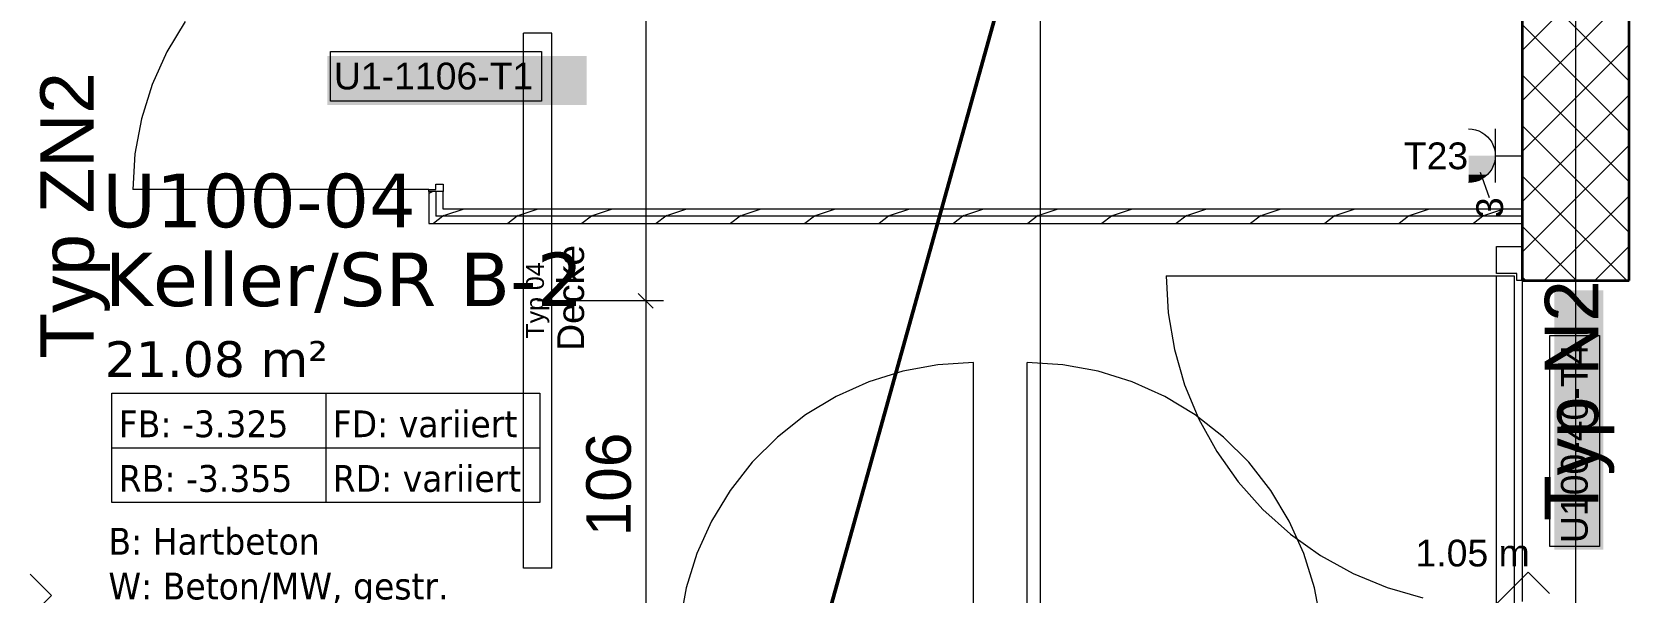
# Model space of a CAD drawing. Extents: x -1132 to 613, y -179 to 712.
# Drawn here: x -523 to -433.4, y 445.4 to 476.8 of the extents above; entities that cross this region are included whole.
import ezdxf
from ezdxf.lldxf.tags import DXFTag

# ---------------------------------------------------------------- set-up
doc = ezdxf.new("R2010")
doc.units = 0
doc.layers.get('0').update_dxf_attribs({"lineweight": 13})
for name, color, linetype, lineweight in [('A-AREA-____-IDEN', 7, 'Continuous', 5), ('A-DOOR-____-IDEN', 7, 'Continuous', 5), ('A-DOOR-____-OTLN', 7, 'Continuous', 9), ('A-DOOR-FRAM-MCUT', 7, 'Continuous', 9), ('A-DOOR-OPNG-OTLN', 7, 'Continuous', 9), ('A-WALL-____-MCUT', 7, 'Continuous', 35), ('A-WALL-____-PATT', 7, 'Continuous', 35), ('A-WALL-FNSH-MCUT', 7, 'Continuous', 35), ('S-GRID-____-OTLN', 7, 'Continuous', 5)]:
    doc.layers.add(name, color=color, linetype=linetype, lineweight=lineweight)
for name, color, linetype, lineweight, true_color in [('EL01_VVV_Mass', 7, 'Continuous', 13, 0xb2b200), ('EL01_WAN_Kraft', 1, 'Continuous', 13, 0xff0000), ('EL01_WAN_Leuchten', 7, 'Continuous', 13, 0x0080ff), ('EL01_WAN_Leuchtentyp', 7, 'Continuous', 13, 0x0099ff), ('EL01_WAN_Licht', 7, 'Continuous', 13, 0x0080ff), ('EL01_WAN_Notbeleuchtungentyp', 7, 'Continuous', 13, 0x009900), ('X_Geometrie', 3, 'Continuous', 50, 0x00ff00)]:
    doc.layers.add(name, color=color, linetype=linetype, lineweight=lineweight, true_color=true_color)
doc.styles.get("Standard").update_dxf_attribs({"font": 'arial.ttf'})
tags = doc.linetypes.add('_Rasterlinie_', pattern=[0.375, 0.2, -0.05, 0.075, -0.05]).pattern_tags.tags
tags[10:11] = [DXFTag(74, 4), DXFTag(75, 0), DXFTag(340, '0'), DXFTag(46, 1.0), DXFTag(50, 0.0), DXFTag(44, 0.0), DXFTag(45, 0.0)]
tags[8:9] = [DXFTag(74, 4), DXFTag(75, 0), DXFTag(340, '0'), DXFTag(46, 1.0), DXFTag(50, 0.0), DXFTag(44, 0.0), DXFTag(45, 0.0)]
tags[6:7] = [DXFTag(74, 4), DXFTag(75, 0), DXFTag(340, '0'), DXFTag(46, 1.0), DXFTag(50, 0.0), DXFTag(44, 0.0), DXFTag(45, 0.0)]
tags[4:5] = [DXFTag(74, 4), DXFTag(75, 0), DXFTag(340, '0'), DXFTag(46, 1.0), DXFTag(50, 0.0), DXFTag(44, 0.0), DXFTag(45, 0.0)]
tags = doc.linetypes.add('Strich Punkt fein', pattern=[0.2, 0.1, -0.05, 0, -0.05]).pattern_tags.tags
tags[10:11] = [DXFTag(74, 4), DXFTag(75, 0), DXFTag(340, '0'), DXFTag(46, 1.0), DXFTag(50, 0.0), DXFTag(44, 0.0), DXFTag(45, 0.0)]
tags[8:9] = [DXFTag(74, 4), DXFTag(75, 0), DXFTag(340, '0'), DXFTag(46, 1.0), DXFTag(50, 0.0), DXFTag(44, 0.0), DXFTag(45, 0.0)]
tags[6:7] = [DXFTag(74, 4), DXFTag(75, 0), DXFTag(340, '0'), DXFTag(46, 1.0), DXFTag(50, 0.0), DXFTag(44, 0.0), DXFTag(45, 0.0)]
tags[4:5] = [DXFTag(74, 4), DXFTag(75, 0), DXFTag(340, '0'), DXFTag(46, 1.0), DXFTag(50, 0.0), DXFTag(44, 0.0), DXFTag(45, 0.0)]

# ---------------------------------------------------------------- blocks, each defined once
blk = doc.blocks.new('Referenz-A0UNPDE96I', base_point=(-1115.886, -117.372))
at = {"layer": 'A-AREA-____-IDEN', "color": 0, "linetype": 'Continuous', "ltscale": 0.13}
for p, q in [((-518.494, 456.553), (-494.494, 456.553)), ((-518.494, 450.43), (-518.494, 456.553)), ((-506.494, 456.553), (-506.494, 450.43)), ((-494.494, 456.553), (-494.494, 450.43)), ((-518.494, 453.492), (-494.494, 453.492)), ((-494.494, 450.43), (-518.494, 450.43))]:
    blk.add_line(p, q, dxfattribs=at)
at = {"layer": 'A-DOOR-____-IDEN', "color": 0, "linetype": 'Continuous', "ltscale": 0.13}
for p, q in [((-506.236, 475.715), (-494.396, 475.715)), ((-506.236, 472.935), (-506.236, 475.715)), ((-494.396, 475.715), (-494.396, 472.935)), ((-494.396, 472.935), (-506.236, 472.935)), ((-437.851, 447.957), (-437.851, 459.797)), ((-437.851, 459.797), (-435.071, 459.797)), ((-435.071, 459.797), (-435.071, 447.957)), ((-435.071, 447.957), (-437.851, 447.957))]:
    blk.add_line(p, q, dxfattribs=at)
at = {"layer": 'A-DOOR-____-IDEN', "color": 7, "linetype": 'Continuous', "ltscale": 0.13, "true_color": 0xffffff}
for points in [[(-506.411, 472.712), (-491.872, 472.712), (-506.411, 475.471)], [(-491.872, 472.712), (-506.411, 475.471), (-491.872, 475.471)], [(-437.608, 447.782), (-434.849, 447.782), (-437.608, 462.321)], [(-434.849, 447.782), (-437.608, 462.321), (-434.849, 462.321)]]:
    blk.add_solid(points, dxfattribs=at)
at = {"layer": 'A-DOOR-____-OTLN', "color": 0, "linetype": 'Continuous', "ltscale": 0.13}
for p, q in [((-440.855, 463.138), (-439.855, 463.138)), ((-440.855, 444.618), (-440.855, 463.138)), ((-439.855, 463.138), (-439.855, 444.618))]:
    blk.add_line(p, q, dxfattribs=at)
at = {"layer": 'A-DOOR-____-OTLN', "color": 0, "linetype": 'Strich Punkt fein', "ltscale": 0.13}
blk.add_line((-439.415, 462.878), (-439.415, 444.878), dxfattribs=at)
at = {"layer": 'A-DOOR-FRAM-MCUT', "color": 0, "linetype": 'Continuous', "ltscale": 0.13}
for p, q in [((-500.715, 467.978), (-500.315, 467.978)), ((-500.715, 467.878), (-500.715, 467.978)), ((-499.915, 467.878), (-500.715, 467.878)), ((-500.315, 468.278), (-499.915, 468.278)), ((-500.315, 467.978), (-500.315, 468.278)), ((-499.915, 468.278), (-499.915, 467.878)), ((-440.855, 464.778), (-439.415, 464.778)), ((-440.855, 463.278), (-440.855, 464.778)), ((-439.415, 464.778), (-439.415, 462.878)), ((-439.715, 463.278), (-440.855, 463.278)), ((-439.715, 462.878), (-439.715, 463.278)), ((-439.415, 462.878), (-439.715, 462.878))]:
    blk.add_line(p, q, dxfattribs=at)
at = {"layer": 'A-DOOR-OPNG-OTLN', "color": 0, "linetype": 'Continuous', "ltscale": 0.13}
for p, q in [((-514.376, 477.408), (-515.413, 475.693)), ((-515.413, 475.693), (-516.236, 473.865)), ((-516.236, 473.865), (-516.832, 471.951)), ((-516.832, 471.951), (-517.194, 469.979)), ((-517.194, 469.979), (-517.315, 467.978)), ((-500.715, 467.978), (-517.315, 467.978)), ((-459.375, 463.138), (-459.258, 461.065)), ((-459.375, 463.138), (-440.855, 463.138)), ((-459.258, 461.065), (-458.91, 459.017)), ((-458.91, 459.017), (-458.335, 457.022)), ((-474.137, 457.796), (-476.051, 457.2)), ((-472.166, 458.157), (-474.137, 457.796)), ((-470.165, 458.278), (-472.166, 458.157)), ((-470.165, 441.678), (-470.165, 458.278)), ((-467.165, 441.678), (-467.165, 458.278)), ((-465.164, 458.157), (-467.165, 458.278)), ((-463.192, 457.796), (-465.164, 458.157)), ((-461.278, 457.2), (-463.192, 457.796)), ((-476.051, 457.2), (-477.879, 456.377)), ((-459.45, 456.377), (-461.278, 457.2)), ((-458.335, 457.022), (-457.541, 455.103)), ((-477.879, 456.377), (-479.595, 455.34)), ((-457.735, 455.34), (-459.45, 456.377)), ((-479.595, 455.34), (-481.172, 454.104)), ((-456.157, 454.104), (-457.735, 455.34)), ((-457.541, 455.103), (-456.536, 453.285)), ((-481.172, 454.104), (-482.59, 452.686)), ((-454.739, 452.686), (-456.157, 454.104)), ((-456.536, 453.285), (-455.334, 451.591)), ((-482.59, 452.686), (-483.826, 451.108)), ((-453.503, 451.108), (-454.739, 452.686)), ((-455.334, 451.591), (-453.95, 450.043)), ((-483.826, 451.108), (-484.863, 449.393)), ((-452.466, 449.393), (-453.503, 451.108)), ((-453.95, 450.043), (-452.402, 448.659)), ((-484.863, 449.393), (-485.686, 447.565)), ((-451.643, 447.565), (-452.466, 449.393)), ((-452.402, 448.659), (-450.708, 447.457)), ((-485.686, 447.565), (-486.282, 445.651)), ((-451.047, 445.651), (-451.643, 447.565)), ((-450.708, 447.457), (-448.89, 446.452)), ((-448.89, 446.452), (-446.971, 445.658)), ((-486.282, 445.651), (-486.644, 443.679)), ((-450.686, 443.679), (-451.047, 445.651)), ((-446.971, 445.658), (-444.976, 445.083))]:
    blk.add_line(p, q, dxfattribs=at)
at = {"layer": 'A-WALL-____-MCUT', "color": 0, "linetype": 'Continuous', "ltscale": 0.35}
for p, q in [((-439.415, 555.478), (-439.415, 462.878)), ((-433.415, 462.878), (-433.415, 537.478)), ((-439.415, 462.878), (-433.415, 462.878))]:
    blk.add_line(p, q, dxfattribs=at)
at = {"layer": 'A-WALL-____-MCUT', "color": 0, "linetype": 'Continuous', "lineweight": 9, "ltscale": 0.13}
for p in [(-500.315, 467.878), (-439.415, 466.478)]:
    blk.add_line(p, (-500.315, 466.478), dxfattribs=at)
at = {"layer": 'A-WALL-____-PATT', "color": 0, "linetype": 'Continuous', "lineweight": 9, "ltscale": 0.13}
for p, q in [((-439.415, 475.774), (-433.415, 481.774)), ((-433.415, 474.064), (-439.415, 480.064)), ((-439.415, 472.946), (-433.415, 478.946)), ((-433.415, 471.236), (-439.415, 477.236)), ((-439.415, 470.117), (-433.415, 476.117)), ((-433.415, 468.408), (-439.415, 474.408)), ((-439.415, 467.289), (-433.415, 473.289)), ((-433.415, 465.579), (-439.415, 471.579)), ((-439.415, 464.461), (-433.415, 470.461)), ((-433.542, 462.878), (-439.415, 468.751)), ((-500.486, 467.878), (-500.715, 467.764)), ((-438.169, 462.878), (-433.415, 467.632)), ((-498.76, 466.878), (-499.829, 466.522)), ((-494.595, 466.878), (-495.664, 466.522)), ((-490.43, 466.878), (-491.499, 466.522)), ((-486.265, 466.878), (-487.334, 466.522)), ((-482.101, 466.878), (-483.169, 466.522)), ((-477.936, 466.878), (-479.004, 466.522)), ((-473.771, 466.878), (-474.839, 466.522)), ((-469.607, 466.878), (-470.674, 466.523)), ((-465.442, 466.878), (-466.508, 466.523)), ((-461.277, 466.878), (-462.343, 466.523)), ((-457.112, 466.878), (-458.178, 466.523)), ((-452.948, 466.878), (-454.013, 466.523)), ((-448.783, 466.878), (-449.848, 466.523)), ((-444.618, 466.878), (-445.683, 466.523)), ((-440.454, 466.878), (-441.518, 466.523)), ((-499.923, 466.478), (-500.456, 466.078)), ((-499.869, 466.519), (-499.923, 466.478)), ((-495.758, 466.478), (-496.291, 466.078)), ((-495.703, 466.519), (-495.758, 466.478)), ((-491.593, 466.478), (-492.126, 466.078)), ((-491.538, 466.519), (-491.593, 466.478)), ((-487.428, 466.478), (-487.961, 466.078)), ((-487.373, 466.519), (-487.428, 466.478)), ((-483.263, 466.478), (-483.796, 466.078)), ((-483.208, 466.52), (-483.263, 466.478)), ((-479.098, 466.478), (-479.631, 466.078)), ((-479.042, 466.52), (-479.098, 466.478)), ((-474.933, 466.478), (-475.466, 466.078)), ((-474.877, 466.52), (-474.933, 466.478)), ((-470.768, 466.478), (-471.301, 466.078)), ((-470.712, 466.52), (-470.768, 466.478)), ((-466.603, 466.478), (-467.136, 466.078)), ((-466.546, 466.521), (-466.603, 466.478)), ((-462.438, 466.478), (-462.971, 466.078)), ((-462.381, 466.521), (-462.438, 466.478)), ((-458.273, 466.478), (-458.806, 466.078)), ((-458.216, 466.521), (-458.273, 466.478)), ((-454.108, 466.478), (-454.641, 466.078)), ((-454.05, 466.521), (-454.108, 466.478)), ((-449.943, 466.478), (-450.476, 466.078)), ((-449.885, 466.522), (-449.943, 466.478)), ((-445.778, 466.478), (-446.311, 466.078)), ((-445.72, 466.522), (-445.778, 466.478)), ((-441.613, 466.478), (-442.146, 466.078)), ((-441.554, 466.522), (-441.613, 466.478)), ((-436.371, 462.878), (-439.415, 465.922)), ((-435.34, 462.878), (-433.415, 464.804)), ((-439.199, 462.878), (-439.415, 463.094))]:
    blk.add_line(p, q, dxfattribs=at)
at = {"layer": 'A-WALL-FNSH-MCUT', "color": 0, "linetype": 'Continuous', "lineweight": 9, "ltscale": 0.13}
for p, q in [((-499.915, 467.878), (-500.715, 467.878)), ((-500.715, 467.878), (-500.715, 466.078)), ((-499.915, 466.878), (-499.915, 467.878)), ((-439.415, 466.878), (-499.915, 466.878)), ((-500.715, 466.078), (-439.415, 466.078))]:
    blk.add_line(p, q, dxfattribs=at)
at = {"layer": 'S-GRID-____-OTLN', "color": 0, "linetype": '_Rasterlinie_', "ltscale": 0.13}
for p, q in [((-436.415, 645.662), (-436.415, 244.87)), ((-466.415, -113.603), (-466.415, 631.478))]:
    blk.add_line(p, q, dxfattribs=at)
at = {"layer": 'X_Geometrie', "color": 0, "linetype": 'Continuous', "ltscale": 0.5}
blk.add_line((-518.18, 301.106), (-449.742, 546.604), dxfattribs=at)
at = {"layer": 'A-AREA-____-IDEN', "color": 0, "linetype": 'Continuous', "ltscale": 0.13, "attachment_point": 1}
for s, insert, char_height in [('{\\fVerdana;U100-04}', (-519.031, 468.868), 3), ('{\\fVerdana;Keller/SR B-2}', (-518.888, 464.445), 3), ('{\\fVerdana;21.08 m²}', (-518.879, 459.475), 2), ('{\\W0.9;\\fVerdana;FB: -3.325}', (-518.104, 455.594), 1.5), ('{\\W0.9;\\fVerdana;FD: variiert}', (-506.104, 455.594), 1.5), ('{\\W0.9;\\fVerdana;RB: -3.355}', (-518.104, 452.533), 1.5), ('{\\W0.9;\\fVerdana;RD: variiert}', (-506.104, 452.533), 1.5), ('{\\W0.9;\\fVerdana;B: Hartbeton}', (-518.68, 449.008), 1.5), ('{\\W0.9;\\fVerdana;W: Beton/MW, gestr.}', (-518.68, 446.495), 1.5)]:
    blk.add_mtext(s, dxfattribs=dict(at, insert=insert, char_height=char_height))
at = {"layer": 'A-DOOR-____-IDEN', "color": 0, "linetype": 'Continuous', "ltscale": 0.13, "insert": (-506.036, 475.096), "char_height": 1.5, "attachment_point": 1}
blk.add_mtext('{\\fArial;U1-1106-T1}', dxfattribs=at)
at = {"layer": 'A-DOOR-____-IDEN', "color": 0, "linetype": 'Continuous', "ltscale": 0.13, "insert": (-437.233, 448.157), "char_height": 1.5, "attachment_point": 1, "rotation": 90}
blk.add_mtext('{\\fArial;U100-40-T4}', dxfattribs=at)
blk = doc.blocks.new('Maß-A0UNPE176I', base_point=(-494.615, 461.328))
at = {"color": 0, "lineweight": -2}
for p, q in [((-488.141, 507.328), (-488.968, 508.155)), ((-487.554, 507.742), (-494.615, 507.742)), ((-488.554, 507.742), (-488.554, 461.742)), ((-488.141, 461.328), (-488.968, 462.155)), ((-487.554, 461.742), (-494.615, 461.742))]:
    blk.add_line(p, q, dxfattribs=at)
at = {"color": 0, "lineweight": -2, "insert": (-491.888, 481.96), "char_height": 2.5, "attachment_point": 1, "rotation": 90}
blk.add_mtext('{\\fArial;230}', dxfattribs=at)
blk = doc.blocks.new('Schalter_ Schema 3_ UP_ KL-A0UNPF456I', base_point=(-528.555, 437.339))
at = {"color": 0, "lineweight": -2}
for p, q in [((-521.87, 445.221), (-523.066, 446.417)), ((-524.152, 442.939), (-521.87, 445.221)), ((-525.787, 443.264), (-525.601, 443.327)), ((-525.601, 443.327), (-525.408, 443.365)), ((-525.408, 443.365), (-525.213, 443.378)), ((-525.213, 443.378), (-525.017, 443.365)), ((-525.017, 443.365), (-524.824, 443.327)), ((-524.824, 443.327), (-524.639, 443.264)), ((-526.662, 442.266), (-526.598, 442.452)), ((-526.598, 442.452), (-526.512, 442.628)), ((-526.512, 442.628), (-526.403, 442.791)), ((-526.403, 442.791), (-526.273, 442.939)), ((-526.273, 442.939), (-526.126, 443.068)), ((-526.273, 440.818), (-524.152, 442.939)), ((-524.152, 440.818), (-526.273, 442.939)), ((-526.126, 443.068), (-525.963, 443.177)), ((-525.963, 443.177), (-525.787, 443.264)), ((-524.639, 443.264), (-524.463, 443.177)), ((-524.463, 443.177), (-524.3, 443.068)), ((-524.3, 443.068), (-524.152, 442.939)), ((-524.152, 442.939), (-524.023, 442.791)), ((-524.023, 442.791), (-523.914, 442.628)), ((-523.914, 442.628), (-523.827, 442.452)), ((-523.827, 442.452), (-523.764, 442.266)), ((-526.713, 441.878), (-526.7, 442.074)), ((-526.7, 441.682), (-526.713, 441.878)), ((-526.7, 442.074), (-526.662, 442.266)), ((-526.662, 441.49), (-526.7, 441.682)), ((-523.764, 442.266), (-523.725, 442.074)), ((-523.725, 441.682), (-523.764, 441.49)), ((-523.725, 442.074), (-523.713, 441.878)), ((-523.713, 441.878), (-523.725, 441.682)), ((-526.273, 440.818), (-528.555, 438.536)), ((-526.598, 441.304), (-526.662, 441.49)), ((-526.512, 441.128), (-526.598, 441.304)), ((-526.403, 440.965), (-526.512, 441.128)), ((-526.273, 440.818), (-526.403, 440.965)), ((-526.126, 440.688), (-526.273, 440.818)), ((-525.963, 440.579), (-526.126, 440.688)), ((-524.3, 440.688), (-524.463, 440.579)), ((-524.152, 440.818), (-524.3, 440.688)), ((-524.023, 440.965), (-524.152, 440.818)), ((-523.914, 441.128), (-524.023, 440.965)), ((-523.827, 441.304), (-523.914, 441.128)), ((-523.764, 441.49), (-523.827, 441.304)), ((-525.787, 440.492), (-525.963, 440.579)), ((-525.601, 440.429), (-525.787, 440.492)), ((-525.408, 440.391), (-525.601, 440.429)), ((-525.213, 440.378), (-525.408, 440.391)), ((-525.017, 440.391), (-525.213, 440.378)), ((-524.824, 440.429), (-525.017, 440.391)), ((-524.639, 440.492), (-524.824, 440.429)), ((-524.463, 440.579), (-524.639, 440.492)), ((-528.555, 438.536), (-527.359, 437.339))]:
    blk.add_line(p, q, dxfattribs=at)
blk = doc.blocks.new('Bemerkung 1-A0UNPFAL6I', base_point=(-522.501, 458.497))
at = {"color": 0, "lineweight": -2, "insert": (-522.501, 458.497), "char_height": 3, "attachment_point": 1, "rotation": 90}
blk.add_mtext('{\\fArial;Typ ZN2}', dxfattribs=at)
blk = doc.blocks.new('Schalter_ Schema 3_ AP_ KL-A0UNPFHV6I', base_point=(-446.952, 439.836))
at = {"color": 0, "lineweight": -2}
for p, q in [((-441.352, 444.239), (-439.07, 446.521)), ((-439.07, 446.521), (-437.874, 445.325)), ((-443.473, 444.239), (-443.603, 444.091)), ((-443.326, 444.368), (-443.473, 444.239)), ((-443.473, 442.118), (-441.352, 444.239)), ((-443.473, 444.239), (-441.352, 442.118)), ((-443.163, 444.477), (-443.326, 444.368)), ((-442.987, 444.564), (-443.163, 444.477)), ((-442.801, 444.627), (-442.987, 444.564)), ((-442.608, 444.665), (-442.801, 444.627)), ((-442.413, 444.678), (-442.608, 444.665)), ((-442.217, 444.665), (-442.413, 444.678)), ((-442.024, 444.627), (-442.217, 444.665)), ((-441.839, 444.564), (-442.024, 444.627)), ((-441.663, 444.477), (-441.839, 444.564)), ((-441.5, 444.368), (-441.663, 444.477)), ((-441.352, 444.239), (-441.5, 444.368)), ((-441.223, 444.091), (-441.352, 444.239)), ((-443.9, 443.374), (-443.913, 443.178)), ((-443.862, 443.566), (-443.9, 443.374)), ((-443.798, 443.752), (-443.862, 443.566)), ((-443.712, 443.928), (-443.798, 443.752)), ((-443.603, 444.091), (-443.712, 443.928)), ((-441.114, 443.928), (-441.223, 444.091)), ((-441.027, 443.752), (-441.114, 443.928)), ((-440.964, 443.566), (-441.027, 443.752)), ((-440.925, 443.374), (-440.964, 443.566)), ((-440.913, 443.178), (-440.925, 443.374)), ((-443.913, 443.178), (-443.9, 442.982)), ((-443.9, 442.982), (-443.862, 442.79)), ((-443.862, 442.79), (-443.798, 442.604)), ((-443.798, 442.604), (-443.712, 442.428)), ((-443.712, 442.428), (-443.603, 442.265)), ((-441.223, 442.265), (-441.114, 442.428)), ((-441.114, 442.428), (-441.027, 442.604)), ((-441.027, 442.604), (-440.964, 442.79)), ((-440.964, 442.79), (-440.925, 442.982)), ((-440.925, 442.982), (-440.913, 443.178)), ((-443.473, 442.118), (-445.755, 439.836)), ((-443.603, 442.265), (-443.473, 442.118)), ((-443.473, 442.118), (-443.326, 441.988)), ((-443.326, 441.988), (-443.163, 441.879)), ((-443.163, 441.879), (-442.987, 441.792)), ((-442.987, 441.792), (-442.801, 441.729)), ((-442.801, 441.729), (-442.608, 441.691)), ((-442.608, 441.691), (-442.413, 441.678)), ((-442.413, 441.678), (-442.217, 441.691)), ((-442.217, 441.691), (-442.024, 441.729)), ((-442.024, 441.729), (-441.839, 441.792)), ((-441.839, 441.792), (-441.663, 441.879)), ((-441.663, 441.879), (-441.5, 441.988)), ((-441.5, 441.988), (-441.352, 442.118)), ((-441.352, 442.118), (-441.223, 442.265)), ((-445.755, 439.836), (-446.952, 441.032))]:
    blk.add_line(p, q, dxfattribs=at)
for points in [[(-442.024, 444.627), (-442.413, 444.627), (-442.413, 444.678)], [(-441.663, 444.477), (-442.413, 444.477), (-442.024, 444.627)], [(-442.413, 444.477), (-442.024, 444.627), (-442.413, 444.627)], [(-441.352, 444.239), (-442.413, 444.239), (-441.663, 444.477)], [(-442.413, 444.239), (-441.663, 444.477), (-442.413, 444.477)], [(-441.114, 443.928), (-442.413, 443.928), (-441.352, 444.239)], [(-442.413, 443.928), (-441.352, 444.239), (-442.413, 444.239)], [(-440.964, 443.566), (-442.413, 443.566), (-441.114, 443.928)], [(-442.413, 443.566), (-441.114, 443.928), (-442.413, 443.928)], [(-440.913, 443.178), (-442.413, 443.178), (-440.964, 443.566)], [(-442.413, 443.178), (-440.964, 443.566), (-442.413, 443.566)], [(-440.964, 442.79), (-442.413, 442.79), (-440.913, 443.178)], [(-442.413, 442.79), (-440.913, 443.178), (-442.413, 443.178)], [(-441.114, 442.428), (-442.413, 442.428), (-440.964, 442.79)], [(-442.413, 442.428), (-440.964, 442.79), (-442.413, 442.79)], [(-441.352, 442.118), (-442.413, 442.118), (-441.114, 442.428)], [(-442.413, 442.118), (-441.114, 442.428), (-442.413, 442.428)], [(-441.663, 441.879), (-442.413, 441.879), (-441.352, 442.118)], [(-442.413, 441.879), (-441.352, 442.118), (-442.413, 442.118)], [(-442.024, 441.729), (-442.413, 441.729), (-441.663, 441.879)], [(-442.413, 441.729), (-441.663, 441.879), (-442.413, 441.879)], [(-442.413, 441.678), (-442.024, 441.729), (-442.413, 441.729)]]:
    blk.add_solid(points, dxfattribs=at)
blk = doc.blocks.new('Absolute Höhe-A0UNPFHX6I', base_point=(-445.389, 446.845))
at = {"color": 0, "lineweight": -2, "insert": (-445.389, 448.345), "char_height": 1.5, "attachment_point": 1}
blk.add_mtext('{\\fArial;1.05 m}', dxfattribs=at)
blk = doc.blocks.new('Bemerkung 1-A0UNPFMD6I', base_point=(-438.138, 449.392))
at = {"color": 0, "lineweight": -2, "insert": (-438.138, 449.392), "char_height": 3, "attachment_point": 1, "rotation": 90}
blk.add_mtext('{\\fArial;Typ N2}', dxfattribs=at)
blk = doc.blocks.new('Steckdose T23_ AP_ 3-fach-A0UNPFTB6I', base_point=(-446.045, 466.379))
at = {"color": 0, "lineweight": -2}
for p, q in [((-442.413, 471.378), (-442.217, 471.365)), ((-442.217, 471.365), (-442.024, 471.327)), ((-442.024, 471.327), (-441.839, 471.264)), ((-441.839, 471.264), (-441.663, 471.177)), ((-441.663, 471.177), (-441.5, 471.068)), ((-441.5, 471.068), (-441.352, 470.939)), ((-440.913, 471.378), (-440.913, 468.378)), ((-441.352, 470.939), (-441.223, 470.791)), ((-441.223, 470.791), (-441.114, 470.628)), ((-441.114, 470.628), (-441.027, 470.452)), ((-441.027, 470.452), (-440.964, 470.266)), ((-440.964, 470.266), (-440.925, 470.074)), ((-441.027, 469.304), (-441.114, 469.128)), ((-440.964, 469.49), (-441.027, 469.304)), ((-440.925, 469.682), (-440.964, 469.49)), ((-440.925, 470.074), (-440.913, 469.878)), ((-440.913, 469.878), (-440.925, 469.682)), ((-440.913, 469.878), (-439.413, 469.878)), ((-442.217, 468.391), (-442.413, 468.378)), ((-442.024, 468.429), (-442.217, 468.391)), ((-441.839, 468.492), (-442.024, 468.429)), ((-441.663, 468.579), (-441.839, 468.492)), ((-441.766, 468.952), (-441.258, 467.536)), ((-441.5, 468.688), (-441.663, 468.579)), ((-441.352, 468.818), (-441.5, 468.688)), ((-441.223, 468.965), (-441.352, 468.818)), ((-441.114, 469.128), (-441.223, 468.965))]:
    blk.add_line(p, q, dxfattribs=at)
for points in [[(-440.964, 469.49), (-442.413, 469.49), (-440.913, 469.878)], [(-442.413, 469.49), (-440.913, 469.878), (-442.413, 469.878)], [(-441.114, 469.128), (-442.413, 469.128), (-440.964, 469.49)], [(-442.413, 469.128), (-440.964, 469.49), (-442.413, 469.49)], [(-441.352, 468.818), (-442.413, 468.818), (-441.114, 469.128)], [(-442.413, 468.818), (-441.114, 469.128), (-442.413, 469.128)], [(-441.663, 468.579), (-442.413, 468.579), (-441.352, 468.818)], [(-442.413, 468.579), (-441.352, 468.818), (-442.413, 468.818)], [(-442.024, 468.429), (-442.413, 468.429), (-441.663, 468.579)], [(-442.413, 468.429), (-441.663, 468.579), (-442.413, 468.579)], [(-442.413, 468.378), (-442.024, 468.429), (-442.413, 468.429)]]:
    blk.add_solid(points, dxfattribs=at)
at = {"color": 0, "lineweight": -2, "insert": (-446.045, 470.62), "char_height": 1.5, "attachment_point": 1}
blk.add_mtext('{\\fArial;T23}', dxfattribs=at)
at = {"color": 0, "lineweight": -2, "insert": (-441.982, 466.379), "char_height": 1.5, "attachment_point": 1, "rotation": 90}
blk.add_mtext('{\\fArial;3}', dxfattribs=at)
blk = doc.blocks.new('LED-Langfeldleuchte 37W-A0UNPFU96I', base_point=(-495.415, 446.742))
at = {"color": 0, "lineweight": -2}
for p, q in [((-495.415, 446.742), (-495.415, 476.742)), ((-493.815, 476.742), (-495.415, 476.742)), ((-493.815, 446.742), (-493.815, 476.742)), ((-493.815, 446.742), (-495.415, 446.742))]:
    blk.add_line(p, q, dxfattribs=at)
blk = doc.blocks.new('Bemerkung 1-A0UNPFUB6I', base_point=(-495.26, 459.625))
at = {"color": 0, "lineweight": -2, "insert": (-495.26, 459.625), "char_height": 1, "attachment_point": 1, "rotation": 90}
blk.add_mtext('{\\fArial;Typ 04}', dxfattribs=at)
blk = doc.blocks.new('Absolute Höhe-A0UNPFUD6I', base_point=(-493.512, 458.933))
at = {"color": 0, "lineweight": -2, "insert": (-493.512, 458.933), "char_height": 1.5, "attachment_point": 1, "rotation": 90}
blk.add_mtext('{\\fArial;Decke}', dxfattribs=at)
blk = doc.blocks.new('Maß-A0UNPG7T6I', base_point=(-494.615, 440.182))
at = {"color": 0, "lineweight": -2}
for p, q in [((-488.141, 461.328), (-488.968, 462.155)), ((-487.554, 461.742), (-494.615, 461.742)), ((-488.554, 461.742), (-488.554, 440.596)), ((-488.141, 440.182), (-488.968, 441.01)), ((-487.554, 440.596), (-493.973, 440.596))]:
    blk.add_line(p, q, dxfattribs=at)
at = {"color": 0, "lineweight": -2, "insert": (-491.888, 448.527), "char_height": 2.5, "attachment_point": 1, "rotation": 90}
blk.add_mtext('{\\fArial;106}', dxfattribs=at)

msp = doc.modelspace()

# ---------------------------------------------------------------- block references
at = {"color": 9, "lineweight": 25, "ltscale": 0.25, "true_color": 0xc0c0c0}
msp.add_blockref('Referenz-A0UNPDE96I', (-1115.886, -117.372), dxfattribs=at)
at = {"layer": 'EL01_VVV_Mass', "linetype": 'Continuous', "ltscale": 0.13}
for name, p in [('Maß-A0UNPE176I', (-494.615, 461.328)), ('Maß-A0UNPG7T6I', (-494.615, 440.182))]:
    msp.add_blockref(name, p, dxfattribs=at)
at = {"layer": 'EL01_WAN_Kraft', "color": 1, "linetype": 'Continuous', "ltscale": 0.13, "true_color": 0xff0000}
msp.add_blockref('Steckdose T23_ AP_ 3-fach-A0UNPFTB6I', (-446.045, 466.379), dxfattribs=at)
at = {"layer": 'EL01_WAN_Leuchten', "ltscale": 0.13}
for name, p in [('LED-Langfeldleuchte 37W-A0UNPFU96I', (-495.415, 446.742)), ('Absolute Höhe-A0UNPFUD6I', (-493.512, 458.933))]:
    msp.add_blockref(name, p, dxfattribs=at)
at = {"layer": 'EL01_WAN_Leuchtentyp', "ltscale": 0.13}
msp.add_blockref('Bemerkung 1-A0UNPFUB6I', (-495.26, 459.625), dxfattribs=at)
at = {"layer": 'EL01_WAN_Licht', "linetype": 'Continuous', "ltscale": 0.13}
for name, p in [('Absolute Höhe-A0UNPFHX6I', (-445.389, 446.845)), ('Schalter_ Schema 3_ UP_ KL-A0UNPF456I', (-528.555, 437.339)), ('Schalter_ Schema 3_ AP_ KL-A0UNPFHV6I', (-446.952, 439.836))]:
    msp.add_blockref(name, p, dxfattribs=at)
at = {"layer": 'EL01_WAN_Notbeleuchtungentyp', "linetype": 'Continuous', "ltscale": 0.13}
for name, p in [('Bemerkung 1-A0UNPFAL6I', (-522.501, 458.497)), ('Bemerkung 1-A0UNPFMD6I', (-438.138, 449.392))]:
    msp.add_blockref(name, p, dxfattribs=at)

doc.saveas('drawing.dxf')
